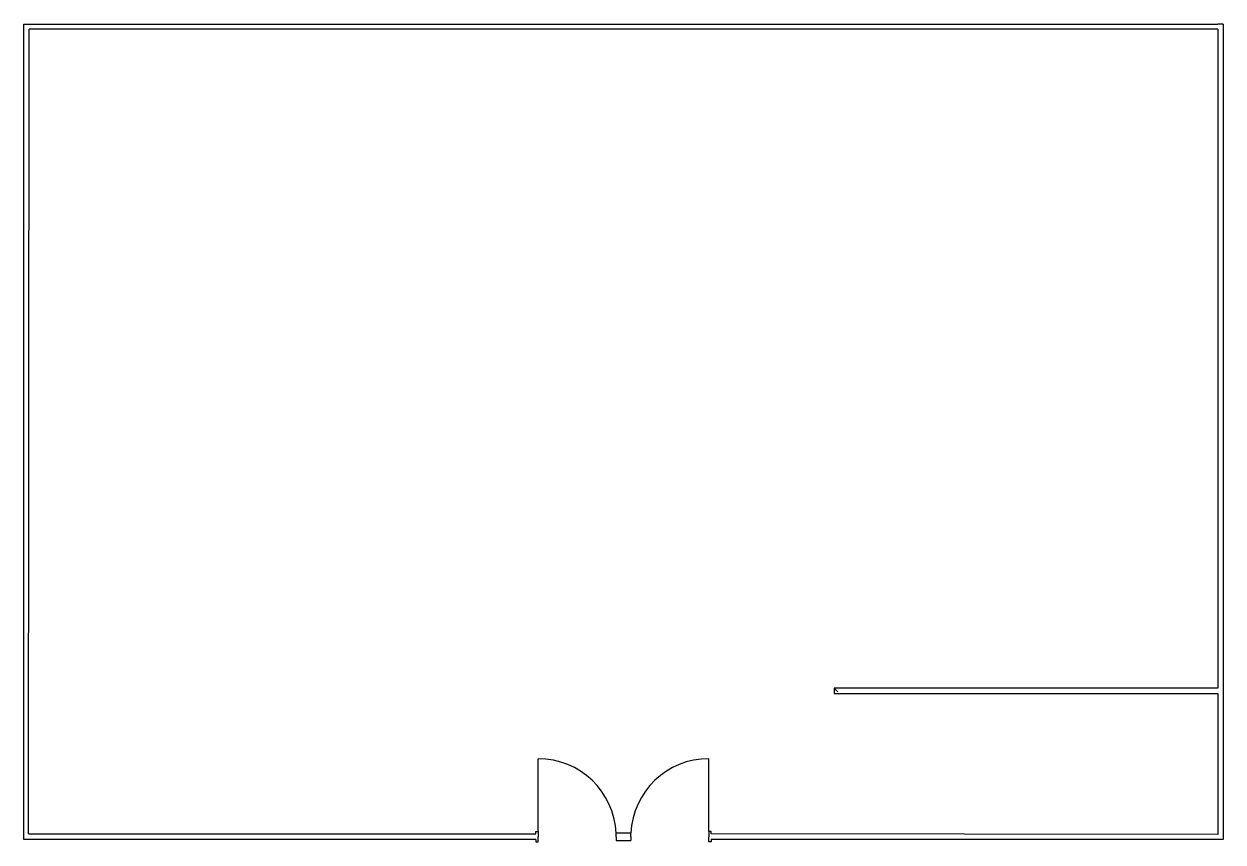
# Model space of a CAD drawing. Header units: metres. Extents: x 0.5 to 25.5, y 0.4 to 17.5.
import ezdxf

# ---------------------------------------------------------------- set-up
doc = ezdxf.new("R2010")
doc.units = ezdxf.units.M
doc.header["$MEASUREMENT"] = 0

msp = doc.modelspace()

# ---------------------------------------------------------------- linework, layer by layer
for p, q in [((0.454, 0.462), (0.454, 17.462)), ((0.454, 17.462), (25.346, 17.462)), ((0.55, 0.581), (0.561, 17.354)), ((25.346, 17.354), (0.561, 17.354)), ((25.454, 17.462), (25.346, 17.462)), ((25.346, 17.354), (25.346, 3.617)), ((25.454, 17.462), (25.454, 0.462)), ((25.346, 3.617), (17.346, 3.617)), ((17.346, 3.617), (17.346, 3.51)), ((17.346, 3.617), (17.422, 3.542)), ((17.346, 3.51), (25.346, 3.51)), ((25.346, 3.51), (25.346, 0.569)), ((11.176, 0.631), (11.176, 2.147)), ((14.732, 0.631), (14.732, 2.147)), ((0.55, 0.581), (11.125, 0.581)), ((11.125, 0.581), (11.125, 0.631)), ((11.125, 0.631), (11.176, 0.631)), ((11.176, 0.631), (11.176, 0.522)), ((11.176, 0.412), (11.176, 0.522)), ((12.801, 0.522), (12.801, 0.598)), ((13.106, 0.598), (12.801, 0.598)), ((12.801, 0.522), (12.801, 0.445)), ((13.106, 0.522), (13.106, 0.598)), ((13.106, 0.522), (13.106, 0.445)), ((14.782, 0.631), (14.732, 0.631)), ((14.732, 0.631), (14.732, 0.522)), ((14.732, 0.412), (14.732, 0.522)), ((14.782, 0.581), (14.782, 0.631)), ((25.346, 0.569), (14.782, 0.581)), ((11.125, 0.462), (0.454, 0.462)), ((11.125, 0.462), (11.125, 0.412)), ((11.125, 0.412), (11.176, 0.412)), ((12.801, 0.445), (13.106, 0.445)), ((14.782, 0.412), (14.732, 0.412)), ((25.454, 0.462), (14.782, 0.462)), ((14.782, 0.462), (14.782, 0.412))]:
    msp.add_line(p, q)
for centre, radius, start, end in [((11.174, 0.518), 1.629, 2.7979, 89.9517), ((14.732, 0.522), 1.626, 90, 177.3133)]:
    msp.add_arc(centre, radius, start, end)

doc.saveas('drawing.dxf')
